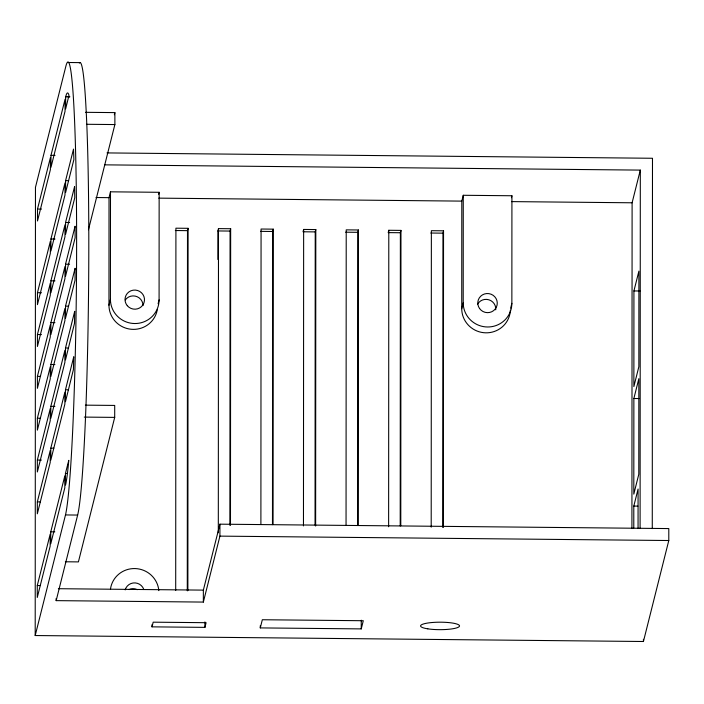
<?xml version="1.0" encoding="UTF-8"?>
<svg xmlns="http://www.w3.org/2000/svg" width="704" height="704" viewBox="0 0 704 704"><rect width="100%" height="100%" fill="white"/><g stroke="black" fill="none" stroke-linecap="round" stroke-linejoin="round"><path stroke-width="1.06" d="M35.2 635.536L35.464 187.326L65.745 66.739A228.351 10.762 -89.4 0 1 76.613 247.069A228.351 10.762 -89.4 0 1 65.49 514.941L35.2 635.536L643.43 641.502L668.791 540.522L668.8 528.572L219.93 524.172L203.359 590.119L203.35 602.078L56.162 600.635L56.162 598.462M37.277 585.526L37.268 597.476L50.169 546.119L50.178 534.169L37.277 585.526L40.322 585.561M37.33 501.864L37.321 513.814L50.222 462.449L50.23 450.49L37.33 501.864L40.366 501.89M37.347 460.029L37.338 471.979L50.248 420.622L50.248 408.672L37.347 460.029L41.404 460.073M37.374 418.194L37.365 430.144L50.266 378.831L50.274 366.837L37.374 418.194L40.418 418.229M37.4 376.367L37.391 388.318L50.292 336.952L50.301 324.949L37.4 376.367L40.436 376.394M37.426 334.532L37.418 346.482L50.318 295.117L50.327 283.166L37.426 334.532L41.474 334.567M37.444 292.697L37.435 304.647L50.345 253.299L50.345 241.331L37.444 292.697L41.501 292.741M37.497 209.035L37.488 220.986L50.389 169.62L50.398 157.67L37.497 209.035L41.554 209.07M50.767 531.828L50.758 543.778L64.83 487.749L64.838 475.798L50.767 531.828L54.815 531.872M50.811 448.158L50.802 460.117L64.882 404.087L64.891 392.11L50.811 448.158L53.856 448.184M50.838 406.331L50.829 418.282L64.909 362.252L64.909 350.31L50.838 406.331L54.894 406.375M50.864 364.496L50.855 376.499L64.926 320.522L64.935 308.466L50.864 364.496L54.921 364.54M50.882 322.617L50.882 334.62L64.953 278.582L64.962 266.526L50.882 322.617L54.938 322.652M50.908 280.834L50.899 292.776L64.979 236.746L64.988 224.796L50.908 280.834L54.965 280.87M50.934 238.999L50.926 250.967L65.006 194.938L65.006 182.97L50.934 238.999L54.991 239.043M50.987 155.338L50.978 167.288L65.05 111.25L65.058 99.299L50.987 155.338L55.035 155.373M65.428 473.466L65.507 485.065A197.903 9.328 -89.4 0 0 68.772 460.372L65.428 473.466L67.452 473.484M65.472 389.778L65.463 401.746L73.41 369.582A197.903 9.328 -89.4 0 0 73.77 356.726L65.472 389.778L68.517 389.805M65.498 347.97L65.49 359.92L74.51 323.321A197.903 9.328 -89.4 0 0 74.703 311.344L65.498 347.97L68.543 348.005M65.525 306.134L65.516 318.182L75.038 280.298A197.903 9.328 -89.4 0 0 75.108 268.259L65.525 306.134L68.561 306.161M65.542 264.194L65.542 276.25L75.126 237.776A197.903 9.328 -89.4 0 0 75.073 226.239L65.542 264.194L69.599 264.238M65.569 222.464L65.56 234.406L74.765 197.771A197.903 9.328 -89.4 0 0 74.589 187.282L74.571 186.63L65.569 222.464L69.626 222.508M65.595 180.629L65.586 192.606L73.885 159.579A197.903 9.328 -89.4 0 0 73.533 149.565L73.515 149.09L65.595 180.629L68.64 180.664M65.648 96.967L65.639 108.918L68.983 95.357A197.903 9.328 -89.4 0 0 65.736 96.615L69.696 97.002M157.247 309.857A24.358 23.874 14.1 0 1 131.155 329.261A24.358 23.874 14.1 0 1 108.962 305.228L109.023 197.657L110.493 191.822L159.148 192.298L159.086 299.869L158.11 303.758M108.962 305.228L110.431 299.394L110.493 191.822M65.366 561.774L78.408 561.898L114.699 417.393L114.708 405.434L85.386 405.152M88.449 229.759L114.875 124.564L114.875 112.605L85.554 112.323M152.011 626.85L153.182 622.178L206.096 622.697L204.926 627.37L152.011 626.85L152.011 624.677M175.701 590.542L175.912 228.193L188.082 228.316L187.871 590.656M187.282 590.797L187.493 230.648L188.082 228.316M204.926 627.37L204.926 621.931M217.888 259.494L217.906 230.947L218.486 228.615L230.657 228.73L230.481 525.193M218.31 532.761L218.486 228.615M203.35 602.078L219.921 536.122L219.93 524.172M229.9 525.334L230.067 231.062L230.657 228.73M260.278 627.906L262.328 619.74L363.29 620.726L361.24 628.901L260.278 627.906L260.278 625.742M260.894 524.401L261.07 229.029L273.231 229.152L273.064 524.515M272.474 524.656L272.642 231.484L273.231 229.152M303.468 525.914L303.644 229.442L315.806 229.566L315.638 526.029M315.049 525.07L315.225 231.898L315.806 229.566M346.051 525.237L346.218 229.865L358.38 229.979L358.213 525.351M357.623 525.492L357.799 232.32L358.38 229.979M361.24 628.901L361.249 620.206M388.626 526.75L388.793 230.278L400.963 230.402L400.787 525.774M400.206 525.906L400.374 232.734L400.963 230.402M431.2 527.164L431.367 230.701L443.538 230.815L443.362 527.287M442.781 527.428L442.948 233.156L443.538 230.815M510.374 310.2A24.358 23.874 14.1 0 1 485.522 332.816A24.358 23.874 14.1 0 1 461.736 308.686L461.798 201.115L463.267 195.281L511.922 195.756L511.861 303.327L510.638 308.194M461.736 308.686L463.206 302.852L463.267 195.281M631.919 528.158L632.104 202.787L640.314 170.104L104.799 164.85M633.785 527.921L633.802 506.079L638.079 489.034L638.062 528.361M633.864 398.508L633.811 494.12L638.792 474.276L638.845 378.664L633.864 398.508L638.933 398.552M633.926 290.937L633.873 386.558L638.854 366.705L638.906 271.093L633.926 290.937L640.006 290.998M640.103 528.458L640.314 170.104M643.43 641.502L643.43 639.302M652.274 528.59L652.485 158.268L107.008 152.918M114.347 114.734L114.875 112.605M56.162 600.635L77.651 515.064A228.351 10.762 -89.4 0 0 85.738 411.787L85.8 410.089A228.351 10.762 -89.4 0 0 85.976 107.281L85.914 106.102A228.351 10.762 -89.4 0 0 79.35 63.061M158.664 194.242L159.148 192.298M303.644 229.442L303.054 231.783L315.225 231.898M388.793 230.278L388.212 232.619L400.374 232.734M511.438 197.701L511.922 195.756M67.848 62.498L80.01 62.621M65.736 96.615L69.784 96.659M86.636 124.282L114.875 124.564M95.99 197.525L109.023 197.657M158.787 198.141L461.798 201.115M511.553 201.608L632.104 202.787M175.331 230.525L187.493 230.648M217.906 230.947L230.067 231.062M260.48 231.361L272.642 231.484M345.629 232.197L357.799 232.32M430.786 233.033L442.948 233.156M84.295 417.094L114.699 417.393M633.802 506.079L637.859 506.114M65.49 514.941L77.651 515.064M219.921 536.122L668.791 540.522M58.362 588.702L203.359 590.119M110.475 589.098A24.358 23.874 14.1 0 1 135.142 568.568A24.358 23.874 14.1 0 1 158.831 590.621M159.086 299.869A24.358 23.874 14.1 0 1 134.746 323.532A24.358 23.874 14.1 0 1 110.431 299.394M125.189 589.89A9.742 9.548 14.1 0 1 143.739 589.283M477.62 304.102A9.742 9.548 14.1 0 1 495.766 309.813M125.33 299.895A9.742 9.548 14.1 0 1 143.026 305.571M511.861 303.327A24.358 23.874 14.1 0 1 487.52 326.99A24.358 23.874 14.1 0 1 463.206 302.852M129.017 589.591A9.742 9.548 14.1 0 1 137.245 589.67M427.812 628.839A19.483 3.74 0 0 0 459.29 626.516A19.483 3.74 0 0 0 432.995 622.442A19.483 3.74 0 0 0 427.812 628.839M127.292 305.694A9.742 9.548 14.1 0 0 143.898 303.002A9.742 9.548 14.1 0 0 133.091 290.189A9.742 9.548 14.1 0 0 127.292 305.694M479.582 308.537A9.742 9.548 14.1 0 0 496.373 307.173A9.742 9.548 14.1 0 0 486.649 293.559A9.742 9.548 14.1 0 0 479.582 308.537"/></g></svg>
